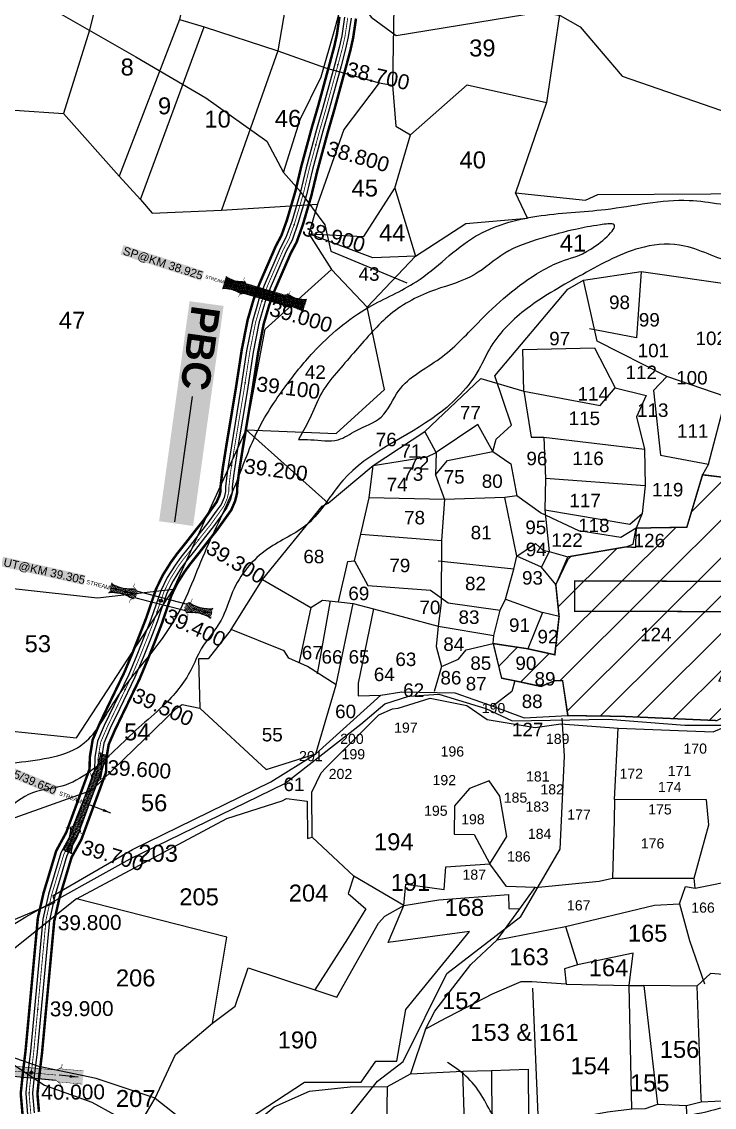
# Model space of a CAD drawing. Header units: inches. Extents: x 203261 to 228925, y 1594290 to 1605484.
# Drawn here: x 204251 to 205086, y 1598022 to 1599330 of the extents above; entities that cross this region are included whole.
import ezdxf
from ezdxf.enums import TextEntityAlignment as Align

# ---------------------------------------------------------------- set-up
doc = ezdxf.new("R2010")
doc.units = ezdxf.units.IN
doc.header["$MEASUREMENT"] = 0
doc.linetypes.add('ACAD_ISO02W100', pattern=[15, 12, -3])
doc.linetypes.add('HIDDEN2', pattern=[0.1875, 0.125, -0.0625])
for name, color, linetype in [('CANAL1', 7, 'Continuous'), ('CSMark', 72, 'Continuous'), ('PLOT NO', 7, 'Continuous'), ('PLOTS', 7, 'Continuous'), ('PLOTS NO', 7, 'Continuous'), ('ROADS', 1, 'Continuous'), ('STREAMS', 4, 'Continuous'), ('STRUCTURE', 5, 'Continuous'), ('text2', 7, 'Continuous'), ('Title', 7, 'Continuous')]:
    doc.layers.add(name, color=color, linetype=linetype)
doc.styles.get("Standard").update_dxf_attribs({"font": 'arial.ttf'})
doc.dimstyles.get("Standard").update_dxf_attribs({"dimtxt": 0.18, "dimasz": 0.18, "dimexe": 0.18, "dimexo": 0.0625, "dimgap": 0.09, "dimtad": 0, "dimtih": 1, "dimtoh": 1, "dimdec": 4, "dimzin": 0, "dimdsep": 46, "dimtxsty": 'Standard', "dimcen": 0.09, "dimadec": 0, "dimazin": 0, "dimtfac": 1, "dimtdec": 4, "dimtofl": 0, "dimtmove": 0, "dimatfit": 3, "dimfxl": 1, "dimtolj": 1, "dimtzin": 0, "dimarcsym": 0})

# ---------------------------------------------------------------- blocks, each defined once
blk = doc.blocks.new('SP')
at = {"layer": 'STRUCTURE'}
h = blk.add_hatch(dxfattribs=at)
h.set_pattern_fill('DASH', color=256, scale=8, style=0)
edge = h.paths.add_edge_path()
edge.add_spline(control_points=[(769825.7, 1706742.1), (769825.3, 1706741.8), (769823.8, 1706740.8), (769820.9, 1706740.3), (769817, 1706739.7), (769811.4, 1706738.9), (769804, 1706739.7), (769798.4, 1706741), (769795.6, 1706741.6)], knot_values=[0, 0, 0, 0, 1.613557, 5.24513, 8.624976, 13.470124, 22.190216, 30.746377, 30.746377, 30.746377, 30.746377], degree=3, periodic=0)
edge.add_line((769795.6, 1706741.6), (769792.6, 1706739.6))
edge.add_line((769792.6, 1706739.6), (769732.6, 1706739.6))
edge.add_line((769732.6, 1706739.6), (769729.6, 1706741.6))
edge.add_spline(control_points=[(769729.6, 1706741.6), (769726.9, 1706740.9), (769721.3, 1706739.5), (769713.9, 1706738.5), (769708.3, 1706739.1), (769704.4, 1706739.6), (769701.5, 1706740), (769700, 1706741), (769699.5, 1706741.3)], knot_values=[0, 0, 0, 0, 8.556161, 17.276253, 22.121402, 25.501247, 29.13282, 30.746377, 30.746377, 30.746377, 30.746377], degree=3, periodic=0)
edge.add_line((769699.5, 1706741.3), (769699.5, 1706722.1))
edge.add_spline(control_points=[(769699.5, 1706722.1), (769700, 1706722.4), (769701.4, 1706723.4), (769704.3, 1706724), (769708.2, 1706724.5), (769713.8, 1706725.3), (769721.2, 1706724.5), (769726.8, 1706723.3), (769729.6, 1706722.6)], knot_values=[0, 0, 0, 0, 1.613557, 5.24513, 8.624976, 13.470124, 22.190216, 30.746377, 30.746377, 30.746377, 30.746377], degree=3, periodic=0)
edge.add_line((769729.6, 1706722.6), (769732.6, 1706724.6))
edge.add_line((769732.6, 1706724.6), (769792.6, 1706724.6))
edge.add_line((769792.6, 1706724.6), (769795.6, 1706722.6))
edge.add_spline(control_points=[(769795.6, 1706722.6), (769798.4, 1706723.3), (769803.9, 1706724.8), (769811.3, 1706725.8), (769817, 1706725.1), (769820.9, 1706724.7), (769823.8, 1706724.2), (769825.2, 1706723.3), (769825.7, 1706723)], knot_values=[0, 0, 0, 0, 8.556161, 17.276253, 22.121402, 25.501247, 29.13282, 30.746377, 30.746377, 30.746377, 30.746377], degree=3, periodic=0)
edge.add_line((769825.7, 1706723), (769825.7, 1706742.1))
h.paths.add_polyline_path([(769764.2, 1706732.1, -1), (769761.1, 1706732.1, -1)], flags=0)
h.paths.add_polyline_path([(769761.1, 1706732.1, 1), (769764.2, 1706732.1, 1)], flags=16)
at = {"layer": 'STRUCTURE', "const_width": 0.628}
for points in [[(769726.6, 1706747.6), (769726.6, 1706743.6), (769732.6, 1706739.6), (769792.6, 1706739.6), (769798.6, 1706743.6), (769798.6, 1706747.6)], [(769726.6, 1706716.6), (769726.6, 1706720.6), (769732.6, 1706724.6), (769792.6, 1706724.6), (769798.6, 1706720.6), (769798.6, 1706716.6)]]:
    blk.add_lwpolyline(points, dxfattribs=at)
at = {"layer": 'STRUCTURE', "color": 3}
blk.add_lwpolyline([(769732.6, 1706724.6), (769792.6, 1706724.6)], dxfattribs=at)
blk.add_lwpolyline([(769732.6, 1706724.6), (769792.6, 1706724.6)], dxfattribs=at)
at = {"layer": 'STRUCTURE', "color": 0}
blk.add_circle((769762.6, 1706732.1), 1.55, dxfattribs=at)
at = {"layer": 'STRUCTURE'}
for points in [[(769699.5, 1706741.3), (769700.9, 1706740.5), (769704.4, 1706739.6), (769707.8, 1706739.2), (769712.6, 1706738.8), (769721.3, 1706739.7), (769729.6, 1706741.6)], [(769825.7, 1706742.1), (769824.3, 1706741.3), (769820.8, 1706740.3), (769817.5, 1706739.8), (769812.7, 1706739.2), (769804, 1706739.9), (769795.6, 1706741.6)], [(769699.5, 1706722.1), (769700.9, 1706723), (769704.4, 1706724), (769707.7, 1706724.5), (769712.5, 1706725), (769721.2, 1706724.4), (769729.6, 1706722.6)], [(769825.7, 1706723), (769824.3, 1706723.8), (769820.8, 1706724.7), (769817.4, 1706725.1), (769812.6, 1706725.5), (769803.9, 1706724.6), (769795.6, 1706722.6)]]:
    blk.add_spline(points, degree=3, dxfattribs=at)
at = {"layer": 'STRUCTURE', "color": 0}
blk.add_text('STREAM', height=5, dxfattribs=at).set_placement((769684.3, 1706732.1), align=Align.MIDDLE_CENTER)
for points in [[(769727.4, 1706732.1), (769700.8, 1706732.1)], [(769824.4, 1706732.1), (769800.5, 1706732.1)]]:
    blk.add_leader(points, dimstyle='Standard', override={"dimasz": 10, "dimgap": 0.09, "dimtad": 0}, dxfattribs=at)
blk = doc.blocks.new('UT')
at = {"layer": 'STRUCTURE'}
h = blk.add_hatch(dxfattribs=at)
h.set_pattern_fill('DASH', color=150, scale=8, angle=-39.6278, style=0)
h.set_pattern_definition([(320.372247933, (-4370.464, -6260.8811), (1.40800153113, 0.132407282), [1, -1])])
h.paths.add_polyline_path([(765163, 1700681.9), (765165.6, 1700680.6), (765167.2, 1700680.3), (765169.1, 1700680), (765172.4, 1700679.6), (765176.4, 1700679.3), (765179.5, 1700679.5), (765183.1, 1700679.9), (765187.7, 1700680.9), (765188.9, 1700681.2), (765193.1, 1700682.2), (765196.1, 1700680.2), (765196.1, 1700672.2), (765193.1, 1700670.2), (765190.5, 1700670.8), (765188.1, 1700671.3), (765185.5, 1700671.8), (765183.6, 1700672.1), (765181, 1700672.5), (765180.3, 1700672.5), (765178.5, 1700672.6), (765176.7, 1700672.6), (765174.6, 1700672.5), (765172.5, 1700672.3), (765170.4, 1700672), (765168.5, 1700671.7), (765166.1, 1700671.2), (765165, 1700670.8), (765163, 1700669.7)])
h.paths.add_polyline_path([(765259.1, 1700682.2), (765256.1, 1700680.2), (765256.1, 1700672.2), (765259.1, 1700670.2), (765261.9, 1700671), (765264.4, 1700671.6), (765266.4, 1700672), (765269.1, 1700672.5), (765272.7, 1700673), (765276.1, 1700673.1), (765278.6, 1700672.9), (765281.2, 1700672.7), (765283.9, 1700672.3), (765286.4, 1700671.9), (765288, 1700671.3), (765289.2, 1700670.6), (765289.1, 1700682.7), (765287.6, 1700681.8), (765285.7, 1700681.2), (765283, 1700680.7), (765281.2, 1700680.4), (765276.7, 1700679.9), (765272.7, 1700679.9), (765268.7, 1700680.3), (765264.8, 1700681), (765261.2, 1700681.7)])
at = {"layer": 'STRUCTURE', "color": 150, "const_width": 0.628}
for points in [[(765190.1, 1700688.2), (765190.1, 1700684.2), (765196.1, 1700680.2), (765256.1, 1700680.2), (765262.1, 1700684.2), (765262.1, 1700688.2)], [(765190.1, 1700664.2), (765190.1, 1700668.2), (765196.1, 1700672.2), (765256.1, 1700672.2), (765262.1, 1700668.2), (765262.1, 1700664.2)]]:
    blk.add_lwpolyline(points, dxfattribs=at)
at = {"layer": 'STRUCTURE', "color": 150}
for points in [[(765196.1, 1700680.2), (765256.1, 1700680.2)], [(765196.1, 1700672.2), (765256.1, 1700672.2)], [(765196.1, 1700672.2), (765256.1, 1700672.2)]]:
    blk.add_lwpolyline(points, dxfattribs=at)
at = {"layer": 'STRUCTURE', "color": 0}
blk.add_circle((765226.1, 1700676.2), 1.89, dxfattribs=at)
at = {"layer": 'STRUCTURE', "color": 150}
for points in [[(765163, 1700681.9), (765164.4, 1700681.1), (765167.9, 1700680.2), (765171.2, 1700679.8), (765176.1, 1700679.4), (765184.7, 1700680.3), (765193.1, 1700682.2)], [(765289.1, 1700682.7), (765287.8, 1700681.9), (765284.3, 1700680.9), (765280.9, 1700680.4), (765276.1, 1700679.8), (765267.4, 1700680.5), (765259.1, 1700682.2)], [(765163, 1700669.7), (765164.3, 1700670.6), (765167.8, 1700671.6), (765171.2, 1700672.1), (765176, 1700672.6), (765184.7, 1700672), (765193.1, 1700670.2)], [(765289.2, 1700670.6), (765287.8, 1700671.4), (765284.2, 1700672.3), (765280.9, 1700672.7), (765276.1, 1700673.1), (765267.4, 1700672.2), (765259.1, 1700670.2)]]:
    blk.add_spline(points, degree=3, dxfattribs=at)
at = {"layer": 'STRUCTURE', "color": 0}
blk.add_text('STREAM', height=5, dxfattribs=at).set_placement((765148.2, 1700675.8), align=Align.MIDDLE_CENTER)
for points in [[(765289.3, 1700676.7), (765265.4, 1700676.4)], [(765190.9, 1700676), (765164.2, 1700675.8)]]:
    blk.add_leader(points, dimstyle='Standard', override={"dimasz": 10, "dimgap": 0.09, "dimtad": 0}, dxfattribs=at)
blk = doc.blocks.new('DLB')
at = {"layer": 'STRUCTURE'}
h = blk.add_hatch(dxfattribs=at)
h.set_pattern_fill('DOTS', color=6, scale=20, angle=320.37224793, style=0)
h.paths.add_polyline_path([(769699.5, 1706950), (769699.5, 1706934), (769729.1, 1706934), (769732.1, 1706936), (769792.1, 1706936), (769795.1, 1706934), (769824.7, 1706934), (769824.7, 1706950), (769795.1, 1706950), (769792.1, 1706948), (769732.1, 1706948), (769729.1, 1706950)])
at = {"layer": 'STRUCTURE', "color": 6, "const_width": 0.628}
for points in [[(769726.1, 1706956), (769726.1, 1706952), (769732.1, 1706948), (769792.1, 1706948), (769798.1, 1706952), (769798.1, 1706956)], [(769732.1, 1706942), (769792.1, 1706942)], [(769726.1, 1706928), (769726.1, 1706932), (769732.1, 1706936), (769792.1, 1706936), (769798.1, 1706932), (769798.1, 1706928)]]:
    blk.add_lwpolyline(points, dxfattribs=at)
at = {"layer": 'STRUCTURE', "color": 6, "linetype": 'ACAD_ISO02W100', "ltscale": 0.5, "const_width": 0.5}
for points in [[(769699.5, 1706950), (769729.1, 1706950)], [(769795.1, 1706950), (769824.7, 1706950)], [(769699.5, 1706934), (769729.1, 1706934)], [(769795.1, 1706934), (769824.7, 1706934)]]:
    blk.add_lwpolyline(points, dxfattribs=at)
at = {"layer": 'STRUCTURE', "color": 6}
blk.add_lwpolyline([(769732.1, 1706936), (769792.1, 1706936)], dxfattribs=at)
blk.add_lwpolyline([(769732.1, 1706936), (769792.1, 1706936)], dxfattribs=at)
at = {"layer": 'STRUCTURE', "color": 0}
blk.add_circle((769762.1, 1706942), 1.8, dxfattribs=at)
for points in [[(769703.8, 1706942), (769726.7, 1706942)], [(769818.6, 1706942), (769795.7, 1706942)]]:
    blk.add_leader(points, dimstyle='Standard', override={"dimasz": 10, "dimgap": 0.09, "dimtad": 0}, dxfattribs=at)
blk = doc.blocks.new('AQUEDUCT')
at = {"layer": 'STRUCTURE'}
h = blk.add_hatch(dxfattribs=at)
h.set_pattern_fill('DASH', color=256, scale=8, angle=-90, style=0)
h.set_pattern_definition([(270, (-1706662.7411, 769762.6106), (1, -1), [1, -1])])
edge = h.paths.add_edge_path()
edge.add_spline(control_points=[(6.5, -63.1), (6.2, -62.6), (5.2, -61.2), (4.6, -58.3), (4.1, -54.4), (3.3, -48.8), (4.1, -41.4), (5.4, -35.8), (6, -33)], knot_values=[0, 0, 0, 0, 1.613557, 5.24513, 8.624976, 13.470124, 22.190216, 30.746377, 30.746377, 30.746377, 30.746377], degree=3, periodic=0)
edge.add_line((6, -33), (4, -30))
edge.add_line((4, -30), (4, 30))
edge.add_line((4, 30), (6, 33))
edge.add_spline(control_points=[(6, 33), (5.3, 35.8), (3.9, 41.3), (2.8, 48.7), (3.5, 54.4), (3.9, 58.3), (4.4, 61.2), (5.4, 62.6), (5.7, 63.1)], knot_values=[0, 0, 0, 0, 8.556161, 17.276253, 22.121402, 25.501247, 29.13282, 30.746377, 30.746377, 30.746377, 30.746377], degree=3, periodic=0)
edge.add_line((5.7, 63.1), (-6.5, 63.1))
edge.add_spline(control_points=[(-6.5, 63.1), (-6.2, 62.6), (-5.2, 61.2), (-4.6, 58.3), (-4.1, 54.4), (-3.3, 48.8), (-4.1, 41.4), (-5.4, 35.8), (-6, 33)], knot_values=[0, 0, 0, 0, 1.613557, 5.24513, 8.624976, 13.470124, 22.190216, 30.746377, 30.746377, 30.746377, 30.746377], degree=3, periodic=0)
edge.add_line((-6, 33), (-4, 30))
edge.add_line((-4, 30), (-4, -30))
edge.add_line((-4, -30), (-6, -33))
edge.add_spline(control_points=[(-6, -33), (-5.3, -35.8), (-3.9, -41.3), (-2.8, -48.7), (-3.5, -54.4), (-3.9, -58.3), (-4.4, -61.2), (-5.4, -62.6), (-5.7, -63.1)], knot_values=[0, 0, 0, 0, 8.556161, 17.276253, 22.121402, 25.501247, 29.13282, 30.746377, 30.746377, 30.746377, 30.746377], degree=3, periodic=0)
edge.add_line((-5.7, -63.1), (6.5, -63.1))
blk.add_circle((0, 0), 0.938)
at = {"layer": 'STRUCTURE', "const_width": 0.628}
for points in [[(-12, 36), (-8, 36), (-4, 30), (-4, -30), (-8, -36), (-12, -36)], [(12, 36), (8, 36), (4, 30), (4, -30), (8, -36), (12, -36)]]:
    blk.add_lwpolyline(points, dxfattribs=at)
at = {"layer": 'STRUCTURE', "color": 3}
for points in [[(-4, 30), (-4, -30)], [(-4, 30), (-4, -30)], [(4, 30), (4, -30)]]:
    blk.add_lwpolyline(points, dxfattribs=at)
at = {"layer": 'STRUCTURE'}
for points in [[(-6.5, 63.1), (-5.7, 61.7), (-4.7, 58.2), (-4.2, 54.9), (-3.6, 50.1), (-4.3, 41.4), (-6, 33)], [(5.7, 63.1), (4.8, 61.7), (3.9, 58.2), (3.5, 54.8), (3.1, 50), (4, 41.3), (6, 33)], [(-5.7, -63.1), (-4.8, -61.7), (-3.9, -58.2), (-3.5, -54.8), (-3.1, -50), (-4, -41.3), (-6, -33)], [(6.5, -63.1), (5.7, -61.7), (4.7, -58.2), (4.2, -54.9), (3.6, -50.1), (4.3, -41.4), (6, -33)]]:
    blk.add_spline(points, degree=3, dxfattribs=at)
at = {"layer": 'STRUCTURE', "color": 0}
blk.add_text('STREAM', height=5, dxfattribs=at).set_placement((-19.7, -0.1), align=Align.MIDDLE_CENTER)
for points in [[(32.5, 0.1), (5.8, 0)], [(0.4, -62), (0.1, -38.2)]]:
    blk.add_leader(points, dimstyle='Standard', override={"dimasz": 10, "dimgap": 0.09, "dimtad": 0}, dxfattribs=at)
blk = doc.blocks.new('8888')
at = {"layer": 'Title', "color": 5, "insert": (195105.1, 1605624.96), "char_height": 23, "width": 173.819, "attachment_point": 1, "rotation": 320.80385, "bg_fill": 1, "box_fill_scale": 1.1, "bg_fill_color": 7, "bg_fill_true_color": 16777215, "bg_fill_transparency": 0}
blk.add_mtext('{\\fArial|b1|i0|c0|p34;\\C1;PBC}', dxfattribs=at)
at = {"layer": 'Title', "color": 1}
blk.add_leader([(195232.66, 1605504.62), (195153.95, 1605568.95)], dimstyle='Standard', override={"dimtxt": 5, "dimasz": 50, "dimgap": 0.09, "dimtad": 0, "dimzin": 2}, dxfattribs=at)

msp = doc.modelspace()

# ---------------------------------------------------------------- hatches: boundary and pattern name
at = {"layer": 'PLOTS'}
h = msp.add_hatch(dxfattribs=at)
h.set_pattern_fill('ANSI31', color=40, scale=10.148613, angle=-0.1417)
h.set_pattern_definition([(44.85825, (191097.96, 1593121.116), (-22.72785, 22.84058), [])])
h.paths.add_polyline_path([(204894, 1598567.6), (204861.2, 1598574.8), (204819.6, 1598581), (204829.7, 1598539.4), (204845.6, 1598536.2), (204877.3, 1598529.4), (204893.9, 1598536.4), (204903.2, 1598536.2), (204909.3, 1598494.3), (204973.7, 1598493.4), (205088.9, 1598488.3), (205124.3, 1598506.3), (205135.7, 1598527.6), (205142.4, 1598532.7), (205091.6, 1598535.8), (205120.2, 1598593), (205114.4, 1598616.9), (205122.9, 1598616.9), (205124.4, 1598626.1), (205167.4, 1598627.4), (205162, 1598662.9), (205096.8, 1598667.8), (205106, 1598700.9), (205110.2, 1598718.4), (205162.1, 1598710), (205170.7, 1598774), (205115.8, 1598779), (205071.7, 1598784.5), (205052.8, 1598721.2), (204992, 1598720.2), (204991, 1598696.9), (204979.9, 1598697.6), (204909.4, 1598685.5), (204895.1, 1598652.1), (204899.1, 1598613.5)])
h.paths.add_polyline_path([(205126.8, 1598538.7), (205529.3, 1598537.7), (205529.5, 1598609.2), (205127, 1598610.2)], flags=9)
h.paths.add_polyline_path([(204984.6, 1598692.7), (205030.8, 1598692.6), (205030.8, 1598717.5), (204984.7, 1598717.6)], flags=24)
h.paths.add_polyline_path([(204992.5, 1598579.9), (205038.5, 1598579.8), (205038.5, 1598604.2), (204992.5, 1598604.3)], flags=24)
h.paths.add_polyline_path([(205115.3, 1598636.4), (205161.5, 1598636.3), (205161.5, 1598661.2), (205115.4, 1598661.3)], flags=24)
h.paths.add_polyline_path([(205091.1, 1598736.6), (205137.3, 1598736.5), (205137.3, 1598761.4), (205091.2, 1598761.5)], flags=24)
h.paths.add_polyline_path([(204868.7, 1598576.9), (204902.2, 1598576.8), (204902.3, 1598601.7), (204868.8, 1598601.8)], flags=25)
h.paths.add_polyline_path([(204842.1, 1598544.9), (204875.6, 1598544.8), (204875.6, 1598569.7), (204842.1, 1598569.8)], flags=24)
h.paths.add_polyline_path([(204865.3, 1598526.1), (204898.8, 1598526), (204898.8, 1598550.8), (204865.3, 1598550.9)], flags=25)

# ---------------------------------------------------------------- linework, layer by layer
at = {"color": 3}
for p in [(204543.9, 1599002.2), (204540.7, 1598993.4), (204514, 1598795, 9), (204419, 1598632.7), (204343.4, 1598441.1), (204304.2, 1598331.1), (204306, 1598307, 4), (204280.3, 1598244), (204263, 1598064), (204260.3, 1598039.8)]:
    msp.add_point(p, dxfattribs=at)
at = {"layer": 'CANAL1', "color": 200, "const_width": 3}
for points in [[(204634.3, 1599336.2), (204631.1, 1599314.5), (204628.1, 1599300.7), (204622.8, 1599280.9), (204608.6, 1599228.7), (204600.8, 1599202.1), (204588.2, 1599155.6), (204581, 1599125.3), (204571, 1599091.3), (204564.3, 1599072.6), (204557.5, 1599059.8), (204537.9, 1599014.6), (204531.3, 1598996.9), (204530.5, 1598994.6), (204523.5, 1598970.5), (204516.5, 1598934.7), (204509.2, 1598887.1), (204498.1, 1598820.3), (204493.8, 1598793.2), (204492.7, 1598784.7), (204491, 1598770.2), (204491, 1598765), (204489.5, 1598759.1), (204486.3, 1598751.7), (204481, 1598744.2), (204470.9, 1598730.1), (204461.8, 1598718.7), (204448.4, 1598701.5), (204438.4, 1598689), (204431.2, 1598679.1), (204421.4, 1598663.5), (204413.3, 1598646.9), (204401.5, 1598612.1), (204393.5, 1598591.6), (204384.7, 1598569.4), (204375, 1598546.3), (204357, 1598509), (204345.4, 1598484.9), (204336.9, 1598465.2), (204333.5, 1598444.5), (204333.1, 1598429.8), (204305, 1598353.4), (204292.9, 1598331.2), (204284.7, 1598303.8), (204277.7, 1598280.7), (204270.8, 1598250.2), (204256, 1598090.4), (204252.5, 1598061.2), (204250.4, 1598040.9), (204250.2, 1598038.9), (204252.5, 1598012.2)], [(204654.2, 1599334.1), (204650.8, 1599310.9), (204647.5, 1599296), (204642.1, 1599275.7), (204627.8, 1599223.2), (204620.1, 1599196.7), (204607.6, 1599150.6), (204600.3, 1599120.2), (204590, 1599085.1), (204582.6, 1599064.5), (204575.5, 1599051.2), (204556.4, 1599007.2), (204550.1, 1598990), (204549.5, 1598988.3), (204542.9, 1598965.8), (204536.2, 1598931.2), (204529, 1598884), (204517.9, 1598817), (204513.6, 1598790.4), (204512.6, 1598782.3), (204511, 1598768.9), (204510.9, 1598762.4), (204508.5, 1598752.7), (204503.9, 1598741.9), (204497.2, 1598732.5), (204486.8, 1598718), (204477.5, 1598706.3), (204464.2, 1598689.1), (204454.3, 1598676.8), (204447.8, 1598667.8), (204438.9, 1598653.7), (204431.8, 1598639.3), (204420.3, 1598605.3), (204412.2, 1598584.3), (204403.2, 1598561.8), (204393.3, 1598538.1), (204375, 1598500.3), (204363.6, 1598476.6), (204356.2, 1598459.5), (204353.4, 1598442.6), (204353, 1598426), (204323.3, 1598345.1), (204311.4, 1598323.4), (204303.8, 1598298), (204297.1, 1598275.6), (204290.6, 1598247), (204275.9, 1598088.3), (204272.4, 1598059), (204270.3, 1598038.8), (204270.3, 1598038.7), (204272.2, 1598016.9)]]:
    msp.add_lwpolyline(points, dxfattribs=at)
at = {"layer": 'CANAL1', "color": 5}
for points in [[(204640.3, 1599335.6), (204637, 1599313.4), (204633.9, 1599299.3), (204628.6, 1599279.3), (204614.3, 1599227), (204606.6, 1599200.5), (204594, 1599154.1), (204586.8, 1599123.8), (204576.7, 1599089.4), (204569.8, 1599070.1), (204562.9, 1599057.2), (204543.4, 1599012.4), (204536.9, 1598994.8), (204536.2, 1598992.7), (204529.3, 1598969.1), (204522.4, 1598933.6), (204515.2, 1598886.2), (204504.1, 1598819.3), (204499.7, 1598792.4), (204498.7, 1598784), (204497, 1598769.8), (204497, 1598764.2), (204495.2, 1598757.2), (204491.6, 1598748.8), (204485.9, 1598740.7), (204475.7, 1598726.4), (204466.5, 1598715), (204453.2, 1598697.7), (204443.2, 1598685.3), (204436.2, 1598675.7), (204426.7, 1598660.5), (204418.9, 1598644.6), (204407.1, 1598610.1), (204399.1, 1598589.4), (204390.2, 1598567.1), (204380.5, 1598543.9), (204362.4, 1598506.4), (204350.8, 1598482.4), (204342.7, 1598463.5), (204339.5, 1598443.9), (204339.1, 1598428.7), (204310.5, 1598350.9), (204298.4, 1598328.8), (204290.4, 1598302.1), (204283.5, 1598279.2), (204276.8, 1598249.2), (204261.9, 1598089.8), (204258.5, 1598060.5), (204256.3, 1598040.2), (204256.2, 1598038.9), (204258.4, 1598013.6)], [(204648.3, 1599334.7), (204644.9, 1599312), (204641.7, 1599297.4), (204636.3, 1599277.3), (204622, 1599224.9), (204614.3, 1599198.3), (204601.8, 1599152.1), (204594.5, 1599121.7), (204584.3, 1599087), (204577.1, 1599066.9), (204570.1, 1599053.8), (204550.9, 1599009.4), (204544.5, 1598992.1), (204543.8, 1598990.2), (204537.1, 1598967.2), (204530.3, 1598932.3), (204523.1, 1598884.9), (204511.9, 1598818), (204507.6, 1598791.2), (204506.6, 1598783), (204505, 1598769.3), (204504.9, 1598763.1), (204502.8, 1598754.6), (204498.6, 1598744.8), (204492.4, 1598736), (204482, 1598721.6), (204472.8, 1598710), (204459.4, 1598692.8), (204449.6, 1598680.5), (204442.8, 1598671.2), (204433.7, 1598656.7), (204426.3, 1598641.6), (204414.7, 1598607.4), (204406.6, 1598586.5), (204397.6, 1598564.1), (204387.8, 1598540.6), (204369.6, 1598502.9), (204358.1, 1598479.1), (204350.4, 1598461.2), (204347.5, 1598443.2), (204347, 1598427.2), (204317.8, 1598347.5), (204305.9, 1598325.7), (204298.1, 1598299.8), (204291.3, 1598277.2), (204284.7, 1598248), (204269.9, 1598089), (204266.5, 1598059.7), (204264.3, 1598039.4), (204264.2, 1598038.8), (204266.3, 1598015.5)]]:
    msp.add_lwpolyline(points, dxfattribs=at)
at = {"layer": 'CANAL1', "color": 1, "linetype": 'HIDDEN2', "ltscale": 28, "const_width": 1}
msp.add_lwpolyline([(204644.3, 1599335.2), (204641, 1599312.7), (204637.8, 1599298.4), (204632.5, 1599278.3), (204618.2, 1599226), (204610.5, 1599199.4), (204597.9, 1599153.1), (204590.7, 1599122.8), (204580.5, 1599088.2), (204573.4, 1599068.5), (204566.5, 1599055.5), (204547.1, 1599010.9), (204540.7, 1598993.4), (204540, 1598991.5), (204533.2, 1598968.1), (204526.3, 1598932.9), (204519.1, 1598885.5), (204508, 1598818.6), (204503.7, 1598791.8), (204502.6, 1598783.5), (204501, 1598769.5), (204500.9, 1598763.7), (204499, 1598755.9), (204495.1, 1598746.8), (204489.1, 1598738.3), (204478.9, 1598724), (204469.6, 1598712.5), (204456.3, 1598695.3), (204446.4, 1598682.9), (204439.5, 1598673.4), (204430.2, 1598658.6), (204422.6, 1598643.1), (204410.9, 1598608.7), (204402.8, 1598588), (204393.9, 1598565.6), (204384.1, 1598542.2), (204366, 1598504.6), (204354.5, 1598480.7), (204346.6, 1598462.4), (204343.5, 1598443.5), (204343.1, 1598427.9), (204314.2, 1598349.2), (204302.2, 1598327.3), (204294.2, 1598300.9), (204287.4, 1598278.2), (204280.7, 1598248.6), (204265.9, 1598089.4), (204262.5, 1598060.1), (204260.3, 1598039.8), (204260.3, 1598039.8), (204260.2, 1598038.8), (204262.4, 1598014.5)], dxfattribs=at)
at = {"layer": 'PLOTS'}
for points in [[(204704.5, 1599548.4), (204699.9, 1599348.4), (204698.3, 1599254)], [(204377.5, 1599486.5), (204360.7, 1599420.7), (204344.9, 1599368.4), (204333.2, 1599320.2), (204301.6, 1599219.5)], [(204584.9, 1599452.3), (204573.8, 1599375.2), (204560.2, 1599295.2)], [(204344.9, 1599368.4), (204443.4, 1599342.3), (204441.4, 1599332.8), (204471.2, 1599323.9), (204560.2, 1599295.2), (204617.4, 1599274.6), (204682, 1599256.7), (204698.3, 1599254), (204702.2, 1599204.4), (204719.9, 1599194.1), (204788, 1599254.4), (204883.8, 1599233.1), (204846.3, 1599123.9)], [(204146.3, 1598657.9), (204342.7, 1598636), (204434.1, 1598646.4), (204522, 1598838.6), (204544.9, 1598959.9), (204624.8, 1599031.8), (204667.8, 1598986.2), (204725.9, 1599047.7), (204786.5, 1599087.1), (204861, 1599093.5), (204846.3, 1599123.9), (204930.8, 1599115.2), (204945.5, 1599122.2), (205149.9, 1599123.2), (205158.4, 1599123.9), (205234, 1599157.7), (205278.7, 1599217.8), (205362.3, 1599241.7), (205497.3, 1599271.5), (205573.4, 1599307.3), (205581.8, 1599299.8), (205668.3, 1599328.5), (205776.9, 1599345.2)], [(204900.6, 1599347.1), (204883.8, 1599233.1)], [(204441.4, 1599332.8), (204368.7, 1599144.3)], [(204394.5, 1599115.9), (204471.2, 1599323.9)], [(204560.2, 1599295.2), (204492.1, 1599103.4)], [(204682, 1599256.7), (204639.7, 1599200.6), (204608, 1599110.3)], [(204067.9, 1599236.5), (204119.3, 1599230.5), (204183.4, 1599227.7), (204301.6, 1599219.5), (204368.7, 1599144.3), (204394.5, 1599115.9), (204408.4, 1599099.8), (204492.1, 1599103.4), (204608, 1599110.3), (204597.3, 1599074.8), (204624.8, 1599031.8)], [(204597.3, 1599074.8), (204663.5, 1599071.3), (204701.1, 1599129.7), (204719.9, 1599194.1)], [(204701.1, 1599129.7), (204725.9, 1599047.7), (204674.6, 1599045.8), (204597.3, 1599074.8)], [(204821.5, 1598903.8), (204909.3, 1599007.9), (204928.3, 1599018.9), (204998, 1599029.5), (205118.3, 1599012), (205146.3, 1598989.7), (205155.8, 1598912.9), (205141.7, 1598868.6), (205133.8, 1598866.1), (205100.4, 1598878.4), (205028.6, 1598903), (204944.7, 1598945.5), (204928.3, 1599018.9)], [(204998, 1599029.5), (204992.1, 1598949.5), (204935.4, 1598960.1)], [(204522, 1598838.6), (204630.2, 1598834.2), (204688.6, 1598887.2), (204667.8, 1598986.2)], [(204856.6, 1598885.1), (204855.1, 1598935.3), (204941.7, 1598937.3), (204966.7, 1598889)], [(204620.5, 1598750.4), (204674.8, 1598795.7), (204737.3, 1598836.7), (204804.8, 1598900.4), (204856.6, 1598885.1), (204948.6, 1598867.9), (204966.7, 1598889), (205003.7, 1598880.1), (204992.3, 1598854.1), (205001.7, 1598815.3), (205002.7, 1598771.2), (204999.1, 1598737.8), (204992, 1598720.2), (204973.3, 1598708.8), (204922.9, 1598717), (204876.7, 1598738.6), (204848.2, 1598759.1), (204833.7, 1598757.1), (204760.7, 1598754.8), (204757.1, 1598705.4), (204756.9, 1598630), (204753.3, 1598602.2), (204750.8, 1598577.4), (204757.1, 1598553.4), (204748.5, 1598523.5)], [(204819.1, 1598812.6), (204823.1, 1598827.2), (204841.8, 1598844.1), (204821.5, 1598903.8)], [(205028.6, 1598903), (205012.7, 1598886), (205021, 1598808.2), (205079, 1598797.2), (205100.4, 1598878.4)], [(204856.6, 1598885.1), (204865.3, 1598829.7), (204880.4, 1598829.7), (204882.5, 1598779.9), (204881.7, 1598742), (204887, 1598691.9), (204909.4, 1598685.5), (204979.9, 1598697.6), (204988.2, 1598700.8), (204992, 1598720.2)], [(205071.7, 1598784.5), (205115.8, 1598779), (205170.7, 1598774), (205179.4, 1598843.4), (205141.7, 1598868.6)], [(204750.1, 1598784.2), (204764.3, 1598801.5), (204819.1, 1598812.6), (204801.1, 1598844.8), (204750.9, 1598811.4)], [(204503.6, 1598598), (204541.5, 1598658.2), (204613.3, 1598746.4), (204620.5, 1598750.4), (204522, 1598838.6)], [(204652.4, 1598680.6), (204660.2, 1598712.8), (204670.2, 1598756.5), (204674.8, 1598795.7), (204739.9, 1598806.1), (204750.9, 1598811.4), (204737.3, 1598836.7)], [(204880.4, 1598829.7), (205001.7, 1598815.3)], [(204750.9, 1598811.4), (204750.1, 1598784.2), (204760.7, 1598754.8)], [(204819.1, 1598812.6), (204840.6, 1598797.4), (204848.2, 1598759.1)], [(205079, 1598797.2), (205071.7, 1598784.5), (205052.8, 1598721.2), (204992, 1598720.2)], [(205002.7, 1598771.2), (204882.5, 1598779.9)], [(204633.1, 1598631.3), (204644.3, 1598679.9), (204652.4, 1598680.6), (204668.6, 1598650.9), (204744.1, 1598645.4), (204765.3, 1598630.2), (204827.8, 1598621.2), (204834.5, 1598634.6), (204844.5, 1598670.6), (204848.1, 1598686.4), (204833.7, 1598757.1)], [(204760.7, 1598754.8), (204670.2, 1598756.5)], [(204881.7, 1598742), (204984.3, 1598725.1), (204999.1, 1598737.8)], [(204660.2, 1598712.8), (204757.1, 1598705.4)], [(204848.1, 1598686.4), (204870.6, 1598701.7), (204879.5, 1598693.5), (204887, 1598691.9)], [(204899.1, 1598613.5), (204895.1, 1598652.1), (204877.8, 1598673.2), (204848.1, 1598686.4)], [(204887, 1598691.9), (204877.8, 1598673.2)], [(204844.5, 1598670.6), (204753.1, 1598680.4)], [(204909, 1598681.6), (204895.1, 1598652.1)], [(204541.5, 1598658.2), (204599.9, 1598624.7), (204613.7, 1598633.4), (204633.1, 1598631.3), (204650.7, 1598629.5), (204675.4, 1598623.1), (204753.3, 1598602.2)], [(204139.5, 1598486.7), (204177.8, 1598481.8), (204317.3, 1598467.3), (204434.1, 1598646.4)], [(204834.5, 1598634.6), (204878.8, 1598618.4), (204861.2, 1598574.8), (204819.6, 1598581)], [(204108.1, 1598192.3), (204291.2, 1598268.9), (204289.1, 1598277.4), (204385, 1598332.9), (204551.5, 1598414.5), (204605.8, 1598448.3), (204684, 1598518.8), (204709.4, 1598523.1), (204773.4, 1598521.5), (204819, 1598505.6), (204856.9, 1598491.5), (204909.3, 1598494.3), (204973.7, 1598493.4), (205088.9, 1598488.3), (205124.3, 1598506.3), (205135.7, 1598527.6), (205142.4, 1598532.7), (205091.6, 1598535.8), (205120.2, 1598593), (205114.4, 1598616.9), (205122.9, 1598616.9), (205124.4, 1598626.1), (205167.4, 1598627.4), (205179.5, 1598606.9)], [(204599.9, 1598624.7), (204585.6, 1598558.8)], [(204623.2, 1598632.4), (204607.5, 1598544.6)], [(204630.4, 1598531.5), (204650.7, 1598629.5)], [(204675.4, 1598623.1), (204656.8, 1598533.2), (204656.8, 1598518.1), (204684, 1598518.8)], [(204757.1, 1598553.4), (204777.9, 1598562.3), (204786.8, 1598573.6), (204819.6, 1598581), (204820.5, 1598590.6), (204827.8, 1598621.2)], [(204861.2, 1598574.8), (204894, 1598567.6), (204899.1, 1598613.5), (204878.8, 1598618.4)], [(204150.8, 1598338.6), (204336, 1598404.4), (204437.7, 1598502.8), (204444.9, 1598507.8), (204466, 1598503.3), (204545.8, 1598429.3), (204605.8, 1598448.3), (204630.4, 1598531.5), (204595.9, 1598553.3), (204573.1, 1598563.4), (204567.6, 1598572.3), (204503.6, 1598598), (204476.2, 1598562.5), (204464.5, 1598562.5), (204466, 1598503.3)], [(204753.3, 1598602.2), (204820.5, 1598590.6)], [(204819.6, 1598581), (204829.7, 1598539.4), (204845.6, 1598536.2), (204842.2, 1598523.2), (204819, 1598505.6)], [(204845.6, 1598536.2), (204877.3, 1598529.4), (204893.9, 1598536.4), (204903.2, 1598536.2), (204909.3, 1598494.3)], [(204391.3, 1597998.2), (204412, 1598033.3), (204436.7, 1598085.9), (204481.1, 1598123.6), (204508.8, 1598144.1), (204524.4, 1598190.3), (204604.7, 1598164), (204631.3, 1598154.9), (204681.2, 1598244.1), (204688.8, 1598252.6), (204711.9, 1598265.6), (204651.7, 1598300.9), (204601.2, 1598348), (204600.8, 1598402.2), (204612.4, 1598425.2), (204618, 1598431.2), (204681.9, 1598495.3), (204698, 1598502.3), (204705, 1598503.3), (204743.7, 1598515.2), (204787.8, 1598506.6), (204812.1, 1598489.5), (204870.3, 1598479.9), (204900.9, 1598484.3), (204970.2, 1598479.1), (205084.5, 1598474.6), (205110.5, 1598485.7)], [(204412, 1598033.3), (204480.6, 1597979.7), (204592.1, 1598052.8), (204660.4, 1598052.7), (204678.2, 1598077.9), (204703.5, 1598077.8), (204714.4, 1598140.2), (204791.1, 1598234.2), (204692.8, 1598221.1), (204711.9, 1598265.6), (204754.1, 1598272.5), (204837.9, 1598278.6), (204838.2, 1598261.9), (204851.6, 1598261.5), (204870.2, 1598287), (204947.4, 1598294.7), (204963.4, 1598298.4), (205061.7, 1598298.5), (205079.6, 1598362.6), (205076.7, 1598392.6), (204965.9, 1598393.3), (204970.2, 1598479.1)], [(204870.2, 1598287), (204835.5, 1598288.4), (204815.5, 1598315.5), (204836, 1598348.5), (204827.6, 1598397.4), (204814.7, 1598415.6), (204790.9, 1598406.4), (204773.1, 1598385.7), (204772.6, 1598351.6), (204796.7, 1598351.1), (204815.5, 1598315.5)], [(204317.2, 1598273.7), (204498.6, 1598370.4), (204565.3, 1598391.4), (204570.5, 1598394.4), (204595.4, 1598391), (204595.6, 1598346), (204601.2, 1598348)], [(204965.9, 1598393.3), (204965.5, 1598367.8), (204963.4, 1598298.4)], [(204711.9, 1598265.6), (204714.3, 1598291.2), (204760.5, 1598284.6), (204762.4, 1598312), (204815.5, 1598315.5)], [(204651.7, 1598300.9), (204644.6, 1598280.1), (204666.1, 1598261.5), (204644.1, 1598225.4), (204604.7, 1598164)], [(204906.8, 1598240.2), (205014, 1598265.8), (205043.9, 1598267.6), (205051.1, 1598288.5), (205063.1, 1598286.2), (205061.7, 1598298.5)], [(205063.1, 1598286.2), (205116.6, 1598297.3), (205117.4, 1598280.6), (205161.6, 1598278.6)], [(204481.1, 1598123.6), (204498.6, 1598227.2), (204317.2, 1598273.7), (204219.1, 1598195.3)], [(204738, 1598116.4), (204749.3, 1598138), (204792.5, 1598194.4), (204824.4, 1598224), (204851.6, 1598261.5)], [(205043.9, 1598267.6), (205056.3, 1598223.5), (205074.3, 1598171.2)], [(204824.4, 1598224), (204906.8, 1598240.2), (204921.1, 1598194.1)], [(204983.5, 1598169.2), (204988.1, 1598208.1), (204921.1, 1598194.1), (204905.3, 1598189.2), (204907.5, 1598170.5), (204983.5, 1598169.2)], [(205152.4, 1598032.6), (205138.2, 1598179.3), (205081.3, 1598183.6), (205064.8, 1598168.3), (205069.7, 1598033.2), (205070.3, 1598028.5)], [(204907.5, 1598170.5), (204866.2, 1598173.7), (204852.7, 1598173.7), (204818.3, 1598158.8), (204754.9, 1598125.7), (204738, 1598116.4), (204720, 1598062.6)], [(204793.9, 1597727.3), (204937.7, 1597761.3), (204975.8, 1597775.7), (205014.4, 1597790), (205063.2, 1597805.5), (205176.7, 1597848.7), (205202.6, 1597861.5), (205190.1, 1598019), (205187.5, 1598032), (205152.4, 1598032.6), (205070.3, 1598028.5), (205052.4, 1598024.2), (205017.4, 1598025.9), (205002.8, 1598020.5), (204986.6, 1598020), (204957.4, 1598016.3), (204922.3, 1598009.9), (204873.7, 1598013.3), (204867.4, 1598165.8)], [(204986.6, 1598020), (204983.5, 1598169.2), (205001.1, 1598169.2)], [(205064.8, 1598168.3), (205001.1, 1598169.2), (205017.4, 1598025.9)], [(204412, 1598033.3), (204341.2, 1598057.2), (204272.2, 1598071.7), (204214.8, 1598091)], [(204214.8, 1598091), (204279, 1598049.2), (204335.8, 1598028.7), (204391.3, 1597998.2)], [(204690.9, 1597971.1), (204692, 1598047.4), (204720, 1598062.6), (204782.8, 1598065.9), (204817.6, 1598066.6), (204861.8, 1598068.2), (204863, 1597889.2)], [(204796, 1597879.2), (204789, 1597879.5), (204782.8, 1598065.9)], [(204817.6, 1598066.6), (204818.9, 1597883.3)], [(203949.2, 1597682.5), (204032.8, 1597705.4), (204087.8, 1597697), (204151.5, 1597730), (204197.1, 1597725.8), (204304, 1597747.7), (204371.9, 1597772.1), (204431.5, 1597855.1), (204481.3, 1597960.4), (204555.6, 1598022.9), (204598.1, 1598041.9), (204647.2, 1598046.9), (204692, 1598047.4)], [(205063.2, 1597805.5), (205052.4, 1598024.2)]]:
    msp.add_lwpolyline(points, dxfattribs=at)
at = {"layer": 'PLOTS', "color": 40, "const_width": 1.62}
for points in [[(204909.3, 1598494.3), (204903.2, 1598536.2), (204893.9, 1598536.4), (204877.3, 1598529.4), (204845.6, 1598536.2), (204829.7, 1598539.4), (204819.6, 1598581), (204861.2, 1598574.8), (204894, 1598567.6), (204899.1, 1598613.5), (204895.1, 1598652.1), (204909.4, 1598685.5), (204979.9, 1598697.6), (204991, 1598696.9), (204992, 1598720.2), (205052.8, 1598721.2), (205071.7, 1598784.5), (205115.8, 1598779)], [(205088.9, 1598488.3), (204973.7, 1598493.4), (204909.3, 1598494.3)]]:
    msp.add_lwpolyline(points, dxfattribs=at)
msp.add_lwpolyline([(204917.9, 1598656.5), (205120.8, 1598656), (205120.8, 1598619.5), (204917.8, 1598620)], close=True, dxfattribs=at)
at = {"layer": 'ROADS'}
for points in [[(204305.1, 1600022.6), (204430, 1599875.9), (204484.3, 1599764), (204541, 1599609.6), (204583.1, 1599499.3), (204629.3, 1599395.6), (204672.6, 1599335.8), (204702.6, 1599313.5), (204877.4, 1599342), (204900.1, 1599337.7), (204924.4, 1599323.9), (204975, 1599264.6), (205115.7, 1599216), (205162.7, 1599202.1), (205155.7, 1599153)], [(204079.4, 1599489.8), (204118.5, 1599448.2), (204253.8, 1599365.4), (204388.8, 1599288.1), (204473.4, 1599238.7), (204546.8, 1599186.4), (204566.9, 1599148.6), (204585.6, 1599127.3), (204616.7, 1599085.7), (204623.9, 1599053.8), (204715.5, 1599015.6)], [(204566.9, 1599148.6), (204587.1, 1599212.4), (204612.1, 1599263.7), (204628.8, 1599321.1), (204642.2, 1599372.4)], [(204065.3, 1598138.5), (204172.6, 1598201.4), (204256.5, 1598251.7), (204382, 1598321.8), (204568.3, 1598412.5), (204660, 1598483.8), (204688.9, 1598508.6), (204717.9, 1598517.5), (204754, 1598519.9), (204810.6, 1598503), (204842.3, 1598488.1), (204958.1, 1598489.9), (205050.6, 1598482.7), (205099.2, 1598482.9), (205159, 1598533.6), (205184.7, 1598534.9), (205183.8, 1598598.9), (205170.7, 1598636.8), (205174.7, 1598707.8), (205182.9, 1598814.1), (205177.2, 1598892.9), (205156.9, 1598999.5), (205147.4, 1599010.6), (205155.7, 1599153)], [(203815.4, 1596873.2), (203917.9, 1597042.7), (203995.9, 1597161.2), (204095.7, 1597289.8), (204113.7, 1597348.7), (204148.9, 1597361.4), (204229.9, 1597457.7), (204331.1, 1597581.4), (204428.7, 1597714.3), (204490.2, 1597835.8), (204508.9, 1597840.3), (204680, 1598053.8), (204711.1, 1598077.6), (204763.8, 1598183.6), (204853, 1598252.4), (204900.4, 1598333.2), (204905.6, 1598445.3), (204902.7, 1598491)]]:
    msp.add_lwpolyline(points, dxfattribs=at)
at = {"layer": 'STREAMS'}
for points in [[(203972.7, 1598365.9), (204022.7, 1598368.2), (204062.4, 1598389.4), (204121, 1598402.1), (204164.3, 1598419), (204245.5, 1598437.7), (204326.7, 1598461.3), (204363.4, 1598511.8), (204433.9, 1598606.4), (204471.9, 1598690.4), (204509.3, 1598773.2), (204534.5, 1598834.9), (204568.8, 1598890.3), (204602.5, 1598931.7), (204669.7, 1598986.4), (204726.7, 1599017), (204798.2, 1599071.7), (204872, 1599095.9), (204955, 1599104.2), (205055.7, 1599115), (205131.3, 1599106.8), (205208, 1599125.2), (205275.8, 1599182.3), (205322.3, 1599207.8), (205358.9, 1599230.3), (205430.9, 1599241.1), (205512.1, 1599259.8), (205603.6, 1599273.5), (205676.2, 1599283.7), (205732.4, 1599301.9), (205836.5, 1599347.5), (205929.8, 1599349.8), (206011.6, 1599373.3), (206122.6, 1599390.7), (206205.7, 1599413.7), (206302.7, 1599431.1), (206366.2, 1599446.8), (206445.9, 1599468.1), (206583.9, 1599511.1), (206662.1, 1599556), (206729.3, 1599596.6), (206876, 1599689.8), (206972.6, 1599769.4), (207014.2, 1599846.1), (207071.3, 1599926.7), (207095.8, 1599952.8), (207151.3, 1599980.7), (207234.4, 1600006.7), (207325.3, 1600018.7), (207399.1, 1600019.1), (207452.8, 1600019.6), (207498.6, 1600045.1), (207624, 1600076.7), (207713.8, 1600120.4), (207782.8, 1600164.1), (207825.6, 1600189), (207911.1, 1600227.2), (207942.2, 1600245.4), (208007, 1600269), (208022.9, 1600283.6)], [(206158.6, 1599218.8), (206198.7, 1599250.6), (206262.5, 1599269.2), (206315.7, 1599290.9), (206362.1, 1599333.3), (206374.1, 1599358.3), (206373.6, 1599398.9), (206330.4, 1599404), (206272.8, 1599391.7), (206184.6, 1599368.8), (206093.2, 1599357.1), (205917.6, 1599298.7), (205858.2, 1599288.2), (205761.9, 1599289.7), (205684.3, 1599261.8), (205588.5, 1599243.2), (205507.2, 1599231.6), (205414.5, 1599188), (205381.6, 1599146.7), (205345.2, 1599098.1), (205271.9, 1599062), (205203.7, 1599049), (205168.6, 1599048.5), (205114.2, 1599040.5), (205050.2, 1599060), (205001.4, 1599058.8), (204927.5, 1599025.9), (204860.5, 1598984.8), (204817.2, 1598939.3), (204802.2, 1598911.2), (204752.6, 1598856.9), (204638.4, 1598777.5), (204595.8, 1598725.1), (204548.1, 1598695.2), (204505.5, 1598643.4), (204491.6, 1598609.1), (204467.8, 1598574.7), (204455.2, 1598549.2), (204422, 1598506.1), (204392.5, 1598479.9), (204333.4, 1598426.6), (204299.6, 1598409.2), (204259.5, 1598399.3), (204224.5, 1598380.6), (204200.7, 1598383.2), (204153.1, 1598357), (204086.8, 1598340.3), (204053.5, 1598306.7), (204054, 1598257.3), (204056.5, 1598225.4), (204069.5, 1598206.6), (204087, 1598179.7), (204101.9, 1598157.2), (204139.3, 1598065.9), (204172.4, 1598047.7), (204211.7, 1598013.2), (204226, 1597985.1), (204287.9, 1597958.1), (204312.8, 1597916.1), (204287.1, 1597881.8), (204284.5, 1597844.9), (204269.4, 1597800.6), (204257.4, 1597786.2), (204239.8, 1597753.8), (204228.5, 1597737.8), (204187.2, 1597732.9), (204149, 1597728.6), (204102.7, 1597712.5), (204039.5, 1597709.5), (203977.6, 1597713.4), (203923.2, 1597706.1)], [(204585.1, 1598826.9), (204600.3, 1598856), (204613.3, 1598884), (204633.3, 1598910.2), (204674.2, 1598957), (204695.5, 1598977.7), (204750.2, 1599007.4), (204796.7, 1599025.4), (204833.5, 1599051.4), (204877.1, 1599069.1), (204918.9, 1599080.1), (204948.7, 1599085.6), (204964.2, 1599086.3), (204937.3, 1599056.3), (204901.3, 1599041.5), (204877.3, 1599029.7), (204800.9, 1598967.2), (204755.1, 1598924.5), (204705.7, 1598885.8), (204684.6, 1598854), (204654.2, 1598837.5), (204632.8, 1598826.6), (204599.6, 1598826.7), (204585.1, 1598826.9)], [(205333.4, 1598011.9), (205277.7, 1598026.7), (205215.4, 1598033.5), (205173.5, 1598017.6), (205108, 1598023.1), (205064.8, 1598014.3), (205038.5, 1598008.2), (205021, 1597970.4), (205016.5, 1597950.8), (205003.1, 1597943.7), (204964.8, 1597948.2), (204919.2, 1597951), (204887.6, 1597973.8), (204860.1, 1597993.4), (204822.7, 1598010), (204807.1, 1598034.1), (204789.4, 1598057.3), (204764.5, 1598076.5)]]:
    msp.add_spline(points, degree=3, dxfattribs=at)
at = {"layer": 'text2', "color": 2, "linetype": 'Continuous'}
for p in [(204632.5, 1599278.3), (204605.7, 1599181.9), (204579.5, 1599085.5), (204520.6, 1598895.2), (204504.3, 1598795.5), (204464.5, 1598705.9), (204414.5, 1598619.2), (204376.2, 1598525.8), (204343.2, 1598431.7), (204307.7, 1598337.5), (204270.7, 1598140.3)]:
    msp.add_point(p, dxfattribs=at)

# ---------------------------------------------------------------- block references
at = {"rotation": 338.6214872698339}
msp.add_blockref('AQUEDUCT', (204328.6, 1598388.6), dxfattribs=at)
at = {"layer": 'STRUCTURE', "color": 0, "xscale": 0.8, "yscale": 0.8, "zscale": 0.8, "rotation": 343.5287142160994}
msp.add_blockref('SP', (-773128.9, 464252.8), dxfattribs=at)
at = {"layer": 'STRUCTURE', "color": 0}
for name, p, rotation in [('UT', (-964035.1, 145159.1), 345.4295915115326), ('DLB', (-718558.6, -31225.8), 354.7464586298767)]:
    msp.add_blockref(name, p, dxfattribs=dict(at, rotation=rotation))
at = {"layer": 'text2', "xscale": 1.5, "yscale": 1.5, "zscale": 1.5, "rotation": 301.307330526352}
msp.add_blockref('8888', (-2005333, 597536.8), dxfattribs=at)

# ---------------------------------------------------------------- texts
at = {"layer": 'CSMark', "color": 1}
for s, rotation, p in [('38.700', 346.9839, (204643.4, 1599273.7, -8)), ('38.800', 343.8464, (204619.8, 1599178.6, -8)), ('38.900', 343.8464, (204590.7, 1599082.2, -8)), ('39.000', 343.8464, (204551.1, 1598985.4, -8)), ('39.100', 352.6125, (204534.5, 1598894.2, -8)), ('39.200', 352.6125, (204519.6, 1598795.3, -8)), ('39.300', 329.4074, (204476.4, 1598698.9, -8)), ('39.400', 335.8438, (204425.3, 1598616, -8)), ('39.500', 335.8438, (204386.5, 1598520.4, -8)), ('39.600', 356.457, (204354.6, 1598431.9, -8)), ('39.700', 343.8899, (204324.3, 1598336.5, -3)), ('39.800', 0.432, (204294.8, 1598244.6)), ('39.900', 0.432, (204285.2, 1598140.9)), ('40.000', 0.432, (204274.8, 1598040.4))]:
    msp.add_text(s, height=18, rotation=rotation, dxfattribs=at).set_placement(p, align=Align.MIDDLE_LEFT)
at = {"layer": 'PLOT NO'}
for s, height, p in [('39', 20.45, (204806.5, 1599298.6)), ('8', 20.4, (204378.5, 1599275.7)), ('9', 20.4, (204423.5, 1599228.9)), ('10', 20.45, (204487.4, 1599213)), ('46', 20.45, (204572.3, 1599213.8)), ('40', 20.45, (204794.9, 1599163.8)), ('45', 20.45, (204664.8, 1599129.9)), ('44', 20.45, (204697.9, 1599075.8)), ('41', 20.45, (204915.6, 1599063.5)), ('47', 20.45, (204312.1, 1598970.6)), ('53', 20.45, (204270.8, 1598580.9)), ('54', 20.45, (204390.6, 1598474.6)), ('56', 20.45, (204410.9, 1598389.2))]:
    msp.add_text(s, height=height, dxfattribs=at).set_placement(p, align=Align.MIDDLE_CENTER)
for s, p in [('194', (204675.9, 1598332)), ('203', (204392, 1598318.2)), ('191', (204696.1, 1598283.1)), ('205', (204441.3, 1598265.7)), ('204', (204573.2, 1598270.2)), ('168', (204761, 1598252.9)), ('165', (204981.8, 1598221.9)), ('163', (204839, 1598193.5)), ('164', (204934.7, 1598180.3)), ('206', (204364.9, 1598168)), ('152', (204757.9, 1598140.6)), ('190', (204559.9, 1598093.3)), ('153 & 161', (204791.9, 1598102.4)), ('156', (205020.3, 1598081.9)), ('154', (204912.7, 1598062.2)), ('155', (204984.3, 1598041.5)), ('207', (204364.9, 1598022.7))]:
    msp.add_text(s, height=20.45, dxfattribs=at).set_placement(p)
at = {"layer": 'PLOTS NO'}
for s, p in [('43', (204669.9, 1599026.3)), ('98', (204971.8, 1598992.2)), ('99', (205007.7, 1598971.1)), ('97', (204899.7, 1598948.5)), ('102', (205082.3, 1598948.8)), ('101', (205012.6, 1598934.1)), ('42', (204605.2, 1598908.1)), ('112', (204998, 1598907.8)), ('100', (205059, 1598901.3)), ('114', (204940.1, 1598881.9)), ('113', (205011.8, 1598862.3)), ('77', (204792.1, 1598859.3)), ('115', (204929.4, 1598852.5)), ('111', (205060, 1598837.1)), ('76', (204690.7, 1598826.9)), ('71', (204720.5, 1598813)), ('72', (204729.9, 1598798.6)), ('96', (204872.2, 1598804)), ('116', (204933.8, 1598804.2)), ('73', (204722.7, 1598785.3)), ('74', (204703.8, 1598772.7)), ('75', (204772.5, 1598781.9)), ('80', (204818.4, 1598776.7)), ('119', (205029.8, 1598766.5)), ('117', (204930.3, 1598753.4)), ('78', (204724.8, 1598732.8)), ('95', (204870.9, 1598721.1)), ('118', (204940.8, 1598723.4)), ('81', (204805, 1598714.8)), ('122', (204908.5, 1598705.7)), ('126', (205007.7, 1598705.2)), ('94', (204871.4, 1598694.5)), ('68', (204603.4, 1598685.9)), ('79', (204707, 1598675.2)), ('82', (204798.2, 1598653.4)), ('93', (204866.9, 1598660.2)), ('69', (204657.6, 1598641.5)), ('70', (204743.3, 1598624.7)), ('83', (204790.4, 1598612.9)), ('91', (204851.2, 1598603.3)), ('92', (204885.5, 1598589.4)), ('124', (205015.5, 1598592)), ('84', (204772, 1598580.3)), ('67', (204601.5, 1598570.1)), ('66', (204625.3, 1598565)), ('65', (204657.9, 1598565)), ('63', (204714.3, 1598562.1)), ('85', (204804.6, 1598557.5)), ('90', (204858.9, 1598557.4)), ('64', (204688.3, 1598543.9)), ('86', (204768.6, 1598539.9)), ('89', (204882, 1598538.6)), ('62', (204723.7, 1598525)), ('87', (204799, 1598532.7)), ('88', (204866.5, 1598511.5)), ('60', (204641.7, 1598499.3)), ('55', (204553.3, 1598471.3)), ('127', (204861.1, 1598477.5)), ('61', (204579.5, 1598411.4))]:
    msp.add_text(s, height=16.24, rotation=359.8583, dxfattribs=at).set_placement(p, align=Align.MIDDLE_CENTER)
for s, p in [('190', (204805.7, 1598497.3)), ('197', (204700.1, 1598473.7)), ('200', (204635.1, 1598460.2)), ('189', (204883.1, 1598460.2)), ('201', (204585.6, 1598439.4)), ('199', (204636.8, 1598441.7)), ('196', (204756.1, 1598445)), ('170', (205048.8, 1598448.5)), ('202', (204621.3, 1598417.9)), ('181', (204859.1, 1598414.9)), ('172', (204971.7, 1598418.2)), ('171', (205029.9, 1598421.5)), ('192', (204746.4, 1598410.5)), ('182', (204876.4, 1598399.4)), ('174', (205018.1, 1598402.2)), ('185', (204832.2, 1598389.4)), ('195', (204736.2, 1598373.6)), ('183', (204858.4, 1598378.6)), ('175', (205006.3, 1598375.2)), ('198', (204780.9, 1598363.3)), ('177', (204908.8, 1598369)), ('184', (204861.3, 1598345.8)), ('176', (204997.4, 1598334.2)), ('186', (204836.2, 1598318.5)), ('187', (204782.5, 1598296.6)), ('167', (204908.4, 1598259.6)), ('166', (205058.2, 1598256.9))]:
    msp.add_text(s, height=12.18, rotation=359.8583, dxfattribs=at).set_placement(p)
at = {"layer": 'STRUCTURE', "color": 5, "char_height": 10, "attachment_point": 1, "bg_fill": 1, "box_fill_scale": 1.1, "bg_fill_color": 7, "bg_fill_true_color": 16777215, "bg_fill_transparency": 0}
for s, insert, width, rotation in [('\\pi0.72756;SP@KM 38.925', (204374.8, 1599059.9), 99.923, 342.0242), ('\\pi1.19823;UT@KM 39.305', (204229.7, 1598684.5, -1), 99.909, 347.336), ('AQUEDUCT@KM 39.525/39.650', (204103.8, 1598488, -1), 206.178, 337.2864)]:
    msp.add_mtext(s, dxfattribs=dict(at, insert=insert, width=width, rotation=rotation))

doc.saveas('drawing.dxf')
